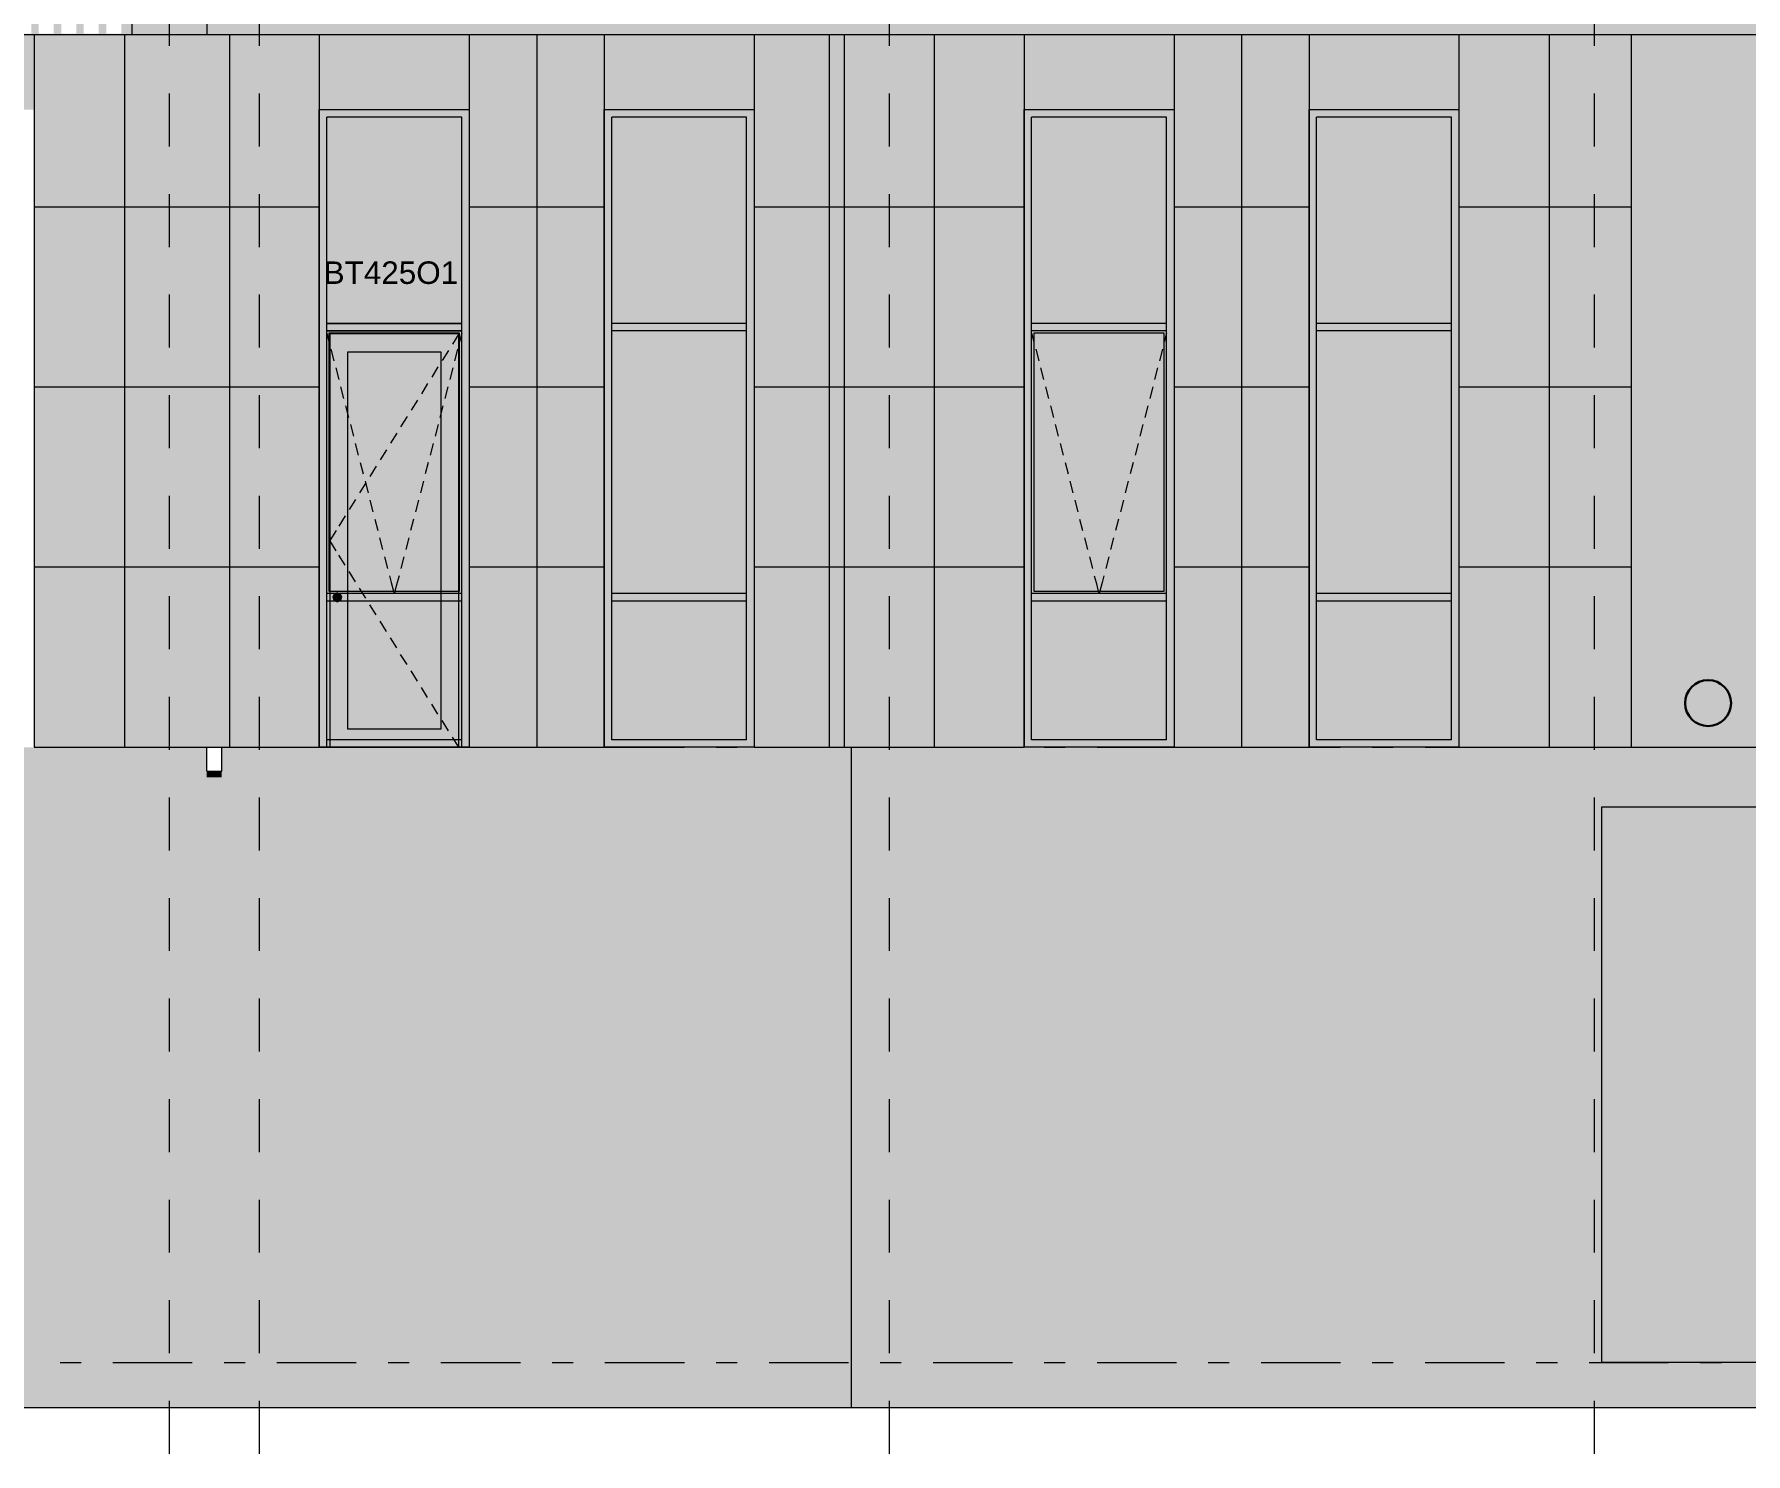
# Model space of a CAD drawing. Header units: millimetres. Extents: x 1499747 to 4341325, y -28481 to 441852.
# Drawn here: x 4117362 to 4128775, y 359120 to 368581 of the extents above; entities that cross this region are included whole.
import ezdxf

# ---------------------------------------------------------------- set-up
doc = ezdxf.new("R2010")
doc.units = ezdxf.units.MM
doc.header["$MEASUREMENT"] = 0
doc.layers.add('Чертеж и Рисунок', color=7, linetype='Continuous')
doc.styles.add('РЎР“Р•РќР•Р\xa0Р\x98Р\xa0_РЎРўР\x98Р›Р¬_2', font='')
doc.styles.get('РЎР“Р•РќР•Р\xa0Р\x98Р\xa0_РЎРўР\x98Р›Р¬_2').set_extended_font_data('GOST Common', italic=True)

# ---------------------------------------------------------------- blocks, each defined once
blk = doc.blocks.new('zw$719B')
at = {"layer": 'Чертеж и Рисунок', "linetype": 'Continuous', "lineweight": 0, "true_color": 0x2e2e2e}
for points in [[(0, 3300), (50, 3300), (50, 4200), (0, 4250)], [(500, 4250), (0, 4250), (50, 4200), (500, 4200)], [(500, 4250), (500, 4200), (950, 4200), (1000, 4250)], [(1000, 3300), (1000, 4250), (950, 4200), (950, 3300)], [(0, 2800), (50, 2800), (50, 3300), (0, 3300)], [(1000, 2800), (1000, 3300), (950, 3300), (950, 2800)], [(0, 2400), (50, 2400), (50, 2800), (0, 2800)], [(500, 2825), (50, 2825), (50, 2775), (500, 2775)], [(50, 2775), (70, 2755), (930, 2755), (950, 2775)], [(50, 0), (70, 0), (70, 2755), (50, 2775)], [(70, 2755), (190, 2635), (810, 2635), (930, 2755)], [(950, 2775), (950, 2825), (500, 2825), (500, 2775)], [(930, 0), (930, 2755), (810, 2635), (810, 120)], [(950, 0), (950, 2775), (930, 2755), (930, 0)], [(1000, 2400), (1000, 2800), (950, 2800), (950, 2400)], [(0, 1000), (50, 1000), (50, 2400), (0, 2400)], [(1000, 1000), (1000, 2400), (950, 2400), (950, 1000)], [(105, 1015), (120, 1021), (120, 1030), (99, 1021)], [(120, 1021), (135, 1015), (141, 1021), (120, 1030)], [(0, 0), (50, 0), (50, 1000), (0, 1000)], [(99, 1000), (105, 1015), (99, 1021), (90, 1000)], [(105, 985), (99, 1000), (90, 1000), (99, 979)], [(104, 1000), (109, 1012), (105, 1015), (99, 1000)], [(109, 989), (104, 1000), (99, 1000), (105, 985)], [(120, 979), (105, 985), (99, 979), (120, 970)], [(109, 1000), (112, 1008), (109, 1012), (104, 1000)], [(112, 992), (109, 1000), (104, 1000), (109, 989)], [(109, 1012), (120, 1016), (120, 1021), (105, 1015)], [(120, 984), (109, 989), (105, 985), (120, 979)], [(112, 1008), (120, 1011), (120, 1016), (109, 1012)], [(120, 989), (112, 992), (109, 989), (120, 984)], [(113, 1008), (110, 1000), (113, 993), (119, 990), (119, 1010)], [(119, 1010), (121, 1010), (120, 1011)], [(122, 1007), (122, 1010), (119, 1010), (119, 1007)], [(122, 1000), (122, 1007), (119, 1007), (119, 1000)], [(122, 993), (122, 1000), (119, 1000), (119, 993)], [(122, 990), (122, 993), (119, 993), (119, 990)], [(119, 990), (120, 990), (121, 990)], [(120, 1016), (132, 1012), (135, 1015), (120, 1021)], [(120, 1011), (128, 1008), (132, 1012), (120, 1016)], [(128, 992), (120, 989), (120, 984), (132, 989)], [(132, 989), (120, 984), (120, 979), (135, 985)], [(135, 985), (120, 979), (120, 970), (141, 979)], [(122, 1010), (122, 990), (127, 993), (131, 1000), (127, 1008)], [(128, 1008), (131, 1000), (136, 1000), (132, 1012)], [(131, 1000), (128, 992), (132, 989), (136, 1000)], [(132, 1012), (136, 1000), (141, 1000), (135, 1015)], [(136, 1000), (132, 989), (135, 985), (141, 1000)], [(135, 1015), (141, 1000), (150, 1000), (141, 1021)], [(141, 1000), (135, 985), (141, 979), (150, 1000)], [(1000, 0), (1000, 1000), (950, 1000), (950, 0)], [(930, 0), (810, 120), (190, 120), (70, 0)]]:
    blk.add_hatch(color=250, dxfattribs=at).paths.add_polyline_path(points)
at = {"layer": 'Чертеж и Рисунок', "linetype": 'Continuous', "lineweight": 0, "true_color": 0x84adf9}
for points in [[(950, 4200), (50, 4200), (50, 2825), (950, 2825), (950, 3300)], [(190, 120), (810, 120), (810, 2635), (190, 2635)]]:
    blk.add_hatch(color=161, dxfattribs=at).paths.add_polyline_path(points)
at = {"layer": 'Чертеж и Рисунок', "linetype": 'Continuous', "lineweight": 0, "true_color": 0x2e2e2e}
h = blk.add_hatch(color=250, dxfattribs=at)
h.paths.add_polyline_path([(70, 2755), (70, 0), (190, 120), (190, 2635)])
h.paths.add_polyline_path([(90, 1000), (99, 1021), (120, 1030), (141, 1021), (150, 1000), (141, 979), (120, 970), (99, 979)], flags=0)
h = blk.add_hatch(color=250, dxfattribs=at)
h.paths.add_polyline_path([(109, 1000), (112, 992), (120, 989), (128, 992), (131, 1000), (128, 1008), (120, 1011), (112, 1008)])
h.paths.add_polyline_path([(110, 1000), (113, 1008), (119, 1010), (119, 1010), (119, 1010), (120, 1011), (121, 1010), (122, 1010), (122, 1010), (127, 1008), (131, 1000), (127, 993), (122, 990), (122, 990), (121, 990), (120, 990), (119, 990), (119, 990), (119, 990), (113, 993)], flags=0)
at = {"layer": 'Чертеж и Рисунок', "color": 7, "linetype": 'Continuous', "lineweight": 5}
for points in [[(0, 0), (0, 4250)], [(0, 4250), (1000, 4250)], [(1000, 4250), (1000, 0)], [(50, 3300), (50, 4200)], [(500, 4200), (50, 4200)], [(950, 4200), (500, 4200)], [(950, 3300), (950, 4200)], [(50, 2825), (50, 3300)], [(950, 2825), (950, 3300)], [(50, 2800), (50, 2825)], [(50, 2825), (500, 2825)], [(50, 2775), (50, 2800)], [(50, 2775), (500, 2775)], [(50, 2400), (50, 2775)], [(930, 2755), (70, 2755)], [(70, 2755), (70, 0)], [(500, 2825), (950, 2825)], [(500, 2775), (950, 2775)], [(930, 0), (930, 2755)], [(950, 2800), (950, 2825)], [(950, 2775), (950, 2800)], [(950, 2400), (950, 2775)], [(190, 2635), (810, 2635)], [(190, 120), (190, 2635)], [(810, 2635), (810, 120)], [(50, 1000), (50, 2400)], [(950, 1000), (950, 2400)], [(120, 1030), (99, 1021)], [(141, 1021), (120, 1030)], [(50, 0), (50, 1000)], [(99, 1021), (90, 1000)], [(90, 1000), (99, 979)], [(99, 979), (120, 970)], [(112, 1008), (109, 1000)], [(109, 1000), (112, 992)], [(113, 1008), (110, 1000)], [(110, 1000), (113, 993)], [(120, 1011), (112, 1008)], [(112, 992), (120, 989)], [(119, 1010), (113, 1008)], [(113, 993), (119, 990)], [(120, 1011), (119, 1010)], [(119, 1007), (119, 1010)], [(119, 1010), (119, 1010)], [(121, 1010), (119, 1010)], [(119, 1000), (119, 1007)], [(119, 993), (119, 1000)], [(119, 990), (119, 993)], [(119, 990), (120, 990)], [(119, 990), (119, 990)], [(121, 990), (119, 990)], [(121, 1010), (120, 1011)], [(128, 1008), (120, 1011)], [(120, 989), (128, 992)], [(120, 990), (121, 990)], [(120, 970), (141, 979)], [(122, 1010), (121, 1010)], [(122, 990), (121, 990)], [(127, 1008), (122, 1010)], [(122, 1007), (122, 1010)], [(122, 1000), (122, 1007)], [(122, 993), (122, 1000)], [(122, 990), (127, 993)], [(122, 990), (122, 993)], [(131, 1000), (127, 1008)], [(127, 993), (131, 1000)], [(131, 1000), (128, 1008)], [(128, 992), (131, 1000)], [(150, 1000), (141, 1021)], [(141, 979), (150, 1000)], [(950, 0), (950, 1000)], [(810, 120), (190, 120)], [(50, 0), (0, 0)], [(50, 0), (70, 0)], [(70, 0), (930, 0)], [(930, 0), (950, 0)], [(950, 0), (1000, 0)]]:
    blk.add_lwpolyline(points, dxfattribs=at)
at = {"layer": 'Чертеж и Рисунок', "color": 23, "linetype": 'Continuous', "lineweight": 5, "true_color": 0xbf8080}
for points in [[(930, 2755), (888, 2687)], [(861, 2645), (819, 2577)], [(792, 2535), (750, 2467)], [(723, 2424), (681, 2356)], [(655, 2314), (612, 2246)], [(586, 2204), (543, 2136)], [(517, 2093), (475, 2026)], [(448, 1983), (406, 1915)], [(379, 1873), (337, 1805)], [(310, 1763), (268, 1695)], [(242, 1652), (199, 1584)], [(173, 1542), (130, 1474)], [(112, 1445), (70, 1378)], [(112, 1310), (70, 1378)], [(173, 1213), (130, 1281)], [(242, 1103), (199, 1171)], [(310, 993), (268, 1060)], [(379, 882), (337, 950)], [(448, 772), (406, 840)], [(517, 662), (475, 730)], [(586, 551), (543, 619)], [(655, 441), (612, 509)], [(723, 331), (681, 399)], [(792, 221), (750, 288)], [(861, 110), (819, 178)], [(930, 0), (888, 68)]]:
    blk.add_lwpolyline(points, dxfattribs=at)
at = {"layer": 'Чертеж и Рисунок', "color": 1, "linetype": 'Continuous', "lineweight": 0}
blk.add_lwpolyline([(247, 0), (388, 0)], dxfattribs=at)

msp = doc.modelspace()

# ---------------------------------------------------------------- hatches: boundary and pattern name
at = {"layer": 'Чертеж и Рисунок', "linetype": 'Continuous', "lineweight": 0, "true_color": 0xffffff}
for points in [[(4105092.7, 369078.4), (4105023.1, 369078.4), (4105023.1, 368578.4), (4118012.7, 368578.4), (4118012.7, 369078.4), (4117942.7, 369078.4), (4117942.7, 368583.8), (4117842.7, 368583.8), (4117842.7, 369078.4), (4117792.7, 369078.4), (4117792.7, 368583.8), (4117692.7, 368583.8), (4117692.7, 369078.4), (4117642.7, 369078.4), (4117642.7, 368583.8), (4117542.7, 368583.8), (4117542.7, 369078.4), (4117492.7, 369078.4), (4117492.7, 368583.8), (4117392.7, 368583.8), (4117392.7, 369078.4), (4117342.7, 369078.4), (4117342.7, 368583.8), (4117242.7, 368583.8), (4117242.7, 369078.4), (4117192.7, 369078.4), (4117192.7, 368583.8), (4117092.7, 368583.8), (4117092.7, 369078.4), (4117042.7, 369078.4), (4117042.7, 368583.8), (4116942.7, 368583.8), (4116942.7, 369078.4), (4116892.7, 369078.4), (4116892.7, 368583.8), (4116792.7, 368583.8), (4116792.7, 369078.4), (4116742.7, 369078.4), (4116742.7, 368583.8), (4116642.7, 368583.8), (4116642.7, 369078.4), (4116592.7, 369078.4), (4116592.7, 368583.8), (4116492.7, 368583.8), (4116492.7, 369078.4), (4116442.7, 369078.4), (4116442.7, 368583.8), (4116342.7, 368583.8), (4116342.7, 369078.4), (4116292.7, 369078.4), (4116292.7, 368583.8), (4116192.7, 368583.8), (4116192.7, 369078.4), (4116142.7, 369078.4), (4116142.7, 368583.8), (4116042.7, 368583.8), (4116042.7, 369078.4), (4115992.7, 369078.4), (4115992.7, 368583.8), (4115892.7, 368583.8), (4115892.7, 369078.4), (4115842.7, 369078.4), (4115842.7, 368583.8), (4115742.7, 368583.8), (4115742.7, 369078.4), (4115692.7, 369078.4), (4115692.7, 368583.8), (4115592.7, 368583.8), (4115592.7, 369078.4), (4115542.7, 369078.4), (4115542.7, 368583.8), (4115442.7, 368583.8), (4115442.7, 369078.4), (4115392.7, 369078.4), (4115392.7, 368583.8), (4115292.7, 368583.8), (4115292.7, 369078.4), (4115242.7, 369078.4), (4115242.7, 368583.8), (4115142.7, 368583.8), (4115142.7, 369078.4), (4115092.7, 369078.4), (4115092.7, 368583.8), (4114992.7, 368583.8), (4114992.7, 369078.4), (4114942.7, 369078.4), (4114942.7, 368583.8), (4114842.7, 368583.8), (4114842.7, 369078.4), (4114792.7, 369078.4), (4114792.7, 368583.8), (4114692.7, 368583.8), (4114692.7, 369078.4), (4114642.7, 369078.4), (4114642.7, 368583.8), (4114542.7, 368583.8), (4114542.7, 369078.4), (4114492.7, 369078.4), (4114492.7, 368583.8), (4114392.7, 368583.8), (4114392.7, 369078.4), (4114342.7, 369078.4), (4114342.7, 368583.8), (4114242.7, 368583.8), (4114242.7, 369078.4), (4114192.7, 369078.4), (4114192.7, 368583.8), (4114092.7, 368583.8), (4114092.7, 369078.4), (4114042.7, 369078.4), (4114042.7, 368583.8), (4113942.7, 368583.8), (4113942.7, 369078.4), (4113892.7, 369078.4), (4113892.7, 368583.8), (4113792.7, 368583.8), (4113792.7, 369078.4), (4113742.7, 369078.4), (4113742.7, 368583.8), (4113642.7, 368583.8), (4113642.7, 369078.4), (4113592.7, 369078.4), (4113592.7, 368583.8), (4113492.7, 368583.8), (4113492.7, 369078.4), (4113442.7, 369078.4), (4113442.7, 368583.8), (4113342.7, 368583.8), (4113342.7, 369078.4), (4113292.7, 369078.4), (4113292.7, 368583.8), (4113192.7, 368583.8), (4113192.7, 369078.4), (4113142.7, 369078.4), (4113142.7, 368583.8), (4113042.7, 368583.8), (4113042.7, 369078.4), (4112992.7, 369078.4), (4112992.7, 368583.8), (4112892.7, 368583.8), (4112892.7, 369078.4), (4112842.7, 369078.4), (4112842.7, 368583.8), (4112742.7, 368583.8), (4112742.7, 369078.4), (4112692.7, 369078.4), (4112692.7, 368583.8), (4112592.7, 368583.8), (4112592.7, 369078.4), (4112542.7, 369078.4), (4112542.7, 368583.8), (4112442.7, 368583.8), (4112442.7, 369078.4), (4112392.7, 369078.4), (4112392.7, 368583.8), (4112292.7, 368583.8), (4112292.7, 369078.4), (4112242.7, 369078.4), (4112242.7, 368583.8), (4112142.7, 368583.8), (4112142.7, 369078.4), (4112092.7, 369078.4), (4112092.7, 368583.8), (4111992.7, 368583.8), (4111992.7, 369078.4), (4111942.7, 369078.4), (4111942.7, 368583.8), (4111842.7, 368583.8), (4111842.7, 369078.4), (4111792.7, 369078.4), (4111792.7, 368583.8), (4111692.7, 368583.8), (4111692.7, 369078.4), (4111642.7, 369078.4), (4111642.7, 368583.8), (4111542.7, 368583.8), (4111542.7, 369078.4), (4111492.7, 369078.4), (4111492.7, 368583.8), (4111392.7, 368583.8), (4111392.7, 369078.4), (4111342.7, 369078.4), (4111342.7, 368583.8), (4111242.7, 368583.8), (4111242.7, 369078.4), (4111192.7, 369078.4), (4111192.7, 368583.8), (4111092.7, 368583.8), (4111092.7, 369078.4), (4111042.7, 369078.4), (4111042.7, 368583.8), (4110942.7, 368583.8), (4110942.7, 369078.4), (4110892.7, 369078.4), (4110892.7, 368583.8), (4110792.7, 368583.8), (4110792.7, 369078.4), (4110742.7, 369078.4), (4110742.7, 368583.8), (4110642.7, 368583.8), (4110642.7, 369078.4), (4110592.7, 369078.4), (4110592.7, 368583.8), (4110492.7, 368583.8), (4110492.7, 369078.4), (4110442.7, 369078.4), (4110442.7, 368583.8), (4110342.7, 368583.8), (4110342.7, 369078.4), (4110292.7, 369078.4), (4110292.7, 368583.8), (4110192.7, 368583.8), (4110192.7, 369078.4), (4110142.7, 369078.4), (4110142.7, 368583.8), (4110042.7, 368583.8), (4110042.7, 369078.4), (4109992.7, 369078.4), (4109992.7, 368583.8), (4109892.7, 368583.8), (4109892.7, 369078.4), (4109842.7, 369078.4), (4109842.7, 368583.8), (4109742.7, 368583.8), (4109742.7, 369078.4), (4109692.7, 369078.4), (4109692.7, 368583.8), (4109592.7, 368583.8), (4109592.7, 369078.4), (4109542.7, 369078.4), (4109542.7, 368583.8), (4109442.7, 368583.8), (4109442.7, 369078.4), (4109392.7, 369078.4), (4109392.7, 368583.8), (4109292.7, 368583.8), (4109292.7, 369078.4), (4109242.7, 369078.4), (4109242.7, 368583.8), (4109142.7, 368583.8), (4109142.7, 369078.4), (4109092.7, 369078.4), (4109092.7, 368583.8), (4108992.7, 368583.8), (4108992.7, 369078.4), (4108942.7, 369078.4), (4108942.7, 368583.8), (4108842.7, 368583.8), (4108842.7, 369078.4), (4108792.7, 369078.4), (4108792.7, 368583.8), (4108692.7, 368583.8), (4108692.7, 369078.4), (4108642.7, 369078.4), (4108642.7, 368583.8), (4108542.7, 368583.8), (4108542.7, 369078.4), (4108492.7, 369078.4), (4108492.7, 368583.8), (4108392.7, 368583.8), (4108392.7, 369078.4), (4108342.7, 369078.4), (4108342.7, 368583.8), (4108242.7, 368583.8), (4108242.7, 369078.4), (4108192.7, 369078.4), (4108192.7, 368583.8), (4108092.7, 368583.8), (4108092.7, 369078.4), (4108042.7, 369078.4), (4108042.7, 368583.8), (4107942.7, 368583.8), (4107942.7, 369078.4), (4107892.7, 369078.4), (4107892.7, 368583.8), (4107792.7, 368583.8), (4107792.7, 369078.4), (4107742.7, 369078.4), (4107742.7, 368583.8), (4107642.7, 368583.8), (4107642.7, 369078.4), (4107592.7, 369078.4), (4107592.7, 368583.8), (4107492.7, 368583.8), (4107492.7, 369078.4), (4107442.7, 369078.4), (4107442.7, 368583.8), (4107342.7, 368583.8), (4107342.7, 369078.4), (4107292.7, 369078.4), (4107292.7, 368583.8), (4107192.7, 368583.8), (4107192.7, 369078.4), (4107142.7, 369078.4), (4107142.7, 368583.8), (4107042.7, 368583.8), (4107042.7, 369078.4), (4106992.7, 369078.4), (4106992.7, 368583.8), (4106892.7, 368583.8), (4106892.7, 369078.4), (4106842.7, 369078.4), (4106842.7, 368583.8), (4106742.7, 368583.8), (4106742.7, 369078.4), (4106692.7, 369078.4), (4106692.7, 368583.8), (4106592.7, 368583.8), (4106592.7, 369078.4), (4106542.7, 369078.4), (4106542.7, 368583.8), (4106442.7, 368583.8), (4106442.7, 369078.4), (4106392.7, 369078.4), (4106392.7, 368583.8), (4106292.7, 368583.8), (4106292.7, 369078.4), (4106242.7, 369078.4), (4106242.7, 368583.8), (4106142.7, 368583.8), (4106142.7, 369078.4), (4106092.7, 369078.4), (4106092.7, 368583.8), (4105992.7, 368583.8), (4105992.7, 369078.4), (4105942.7, 369078.4), (4105942.7, 368583.8), (4105842.7, 368583.8), (4105842.7, 369078.4), (4105792.7, 369078.4), (4105792.7, 368583.8), (4105692.7, 368583.8), (4105692.7, 369078.4), (4105642.7, 369078.4), (4105642.7, 368583.8), (4105542.7, 368583.8), (4105542.7, 369078.4), (4105492.7, 369078.4), (4105492.7, 368583.8), (4105392.7, 368583.8), (4105392.7, 369078.4), (4105342.7, 369078.4), (4105342.7, 368583.8), (4105242.7, 368583.8), (4105242.7, 369078.4), (4105192.7, 369078.4), (4105192.7, 368583.8), (4105092.7, 368583.8)], [(4146782.8, 369078.4), (4118512.7, 369078.4), (4118512.7, 368578.4), (4146782.8, 368578.4)], [(4128012.7, 368578.4), (4128012.7, 363828.4), (4129012.7, 363828.4), (4129012.7, 368578.4)]]:
    msp.add_hatch(color=7, dxfattribs=at).paths.add_polyline_path(points)
at = {"layer": 'Чертеж и Рисунок', "linetype": 'Continuous', "lineweight": 0, "true_color": 0x2e2e2e}
for points in [[(4118512.7, 368578.4), (4118512.7, 369078.4), (4118012.7, 369078.4), (4118012.7, 368578.4)], [(4119262.7, 368078.4), (4119312.7, 368028.4), (4120212.7, 368028.4), (4120262.7, 368078.4)], [(4119312.7, 368028.4), (4119262.7, 368078.4), (4119262.7, 366628.4), (4119312.7, 366628.4)], [(4120262.7, 366628.4), (4120262.7, 368078.4), (4120212.7, 368028.4), (4120212.7, 366628.4)], [(4122162.7, 368078.4), (4121162.7, 368078.4), (4121212.7, 368028.4), (4122112.7, 368028.4)], [(4121162.7, 368078.4), (4121162.7, 366628.4), (4121212.7, 366628.4), (4121212.7, 368028.4)], [(4122162.7, 366628.4), (4122162.7, 368078.4), (4122112.7, 368028.4), (4122112.7, 366628.4)], [(4124962.7, 368078.4), (4123962.7, 368078.4), (4124012.7, 368028.4), (4124912.7, 368028.4)], [(4123962.7, 366628.4), (4124012.7, 366628.4), (4124012.7, 368028.4), (4123962.7, 368078.4)], [(4124962.7, 366628.4), (4124962.7, 368078.4), (4124912.7, 368028.4), (4124912.7, 366628.4)], [(4125862.4, 368078.4), (4125912.4, 368028.4), (4126812.4, 368028.4), (4126862.4, 368078.4)], [(4125862.4, 366628.4), (4125912.4, 366628.4), (4125912.4, 368028.4), (4125862.4, 368078.4)], [(4126862.4, 366628.4), (4126862.4, 368078.4), (4126812.4, 368028.4), (4126812.4, 366628.4)], [(4119312.7, 366628.4), (4119262.7, 366628.4), (4119262.7, 364828.4), (4119312.7, 364828.4)], [(4119312.7, 366603.4), (4120212.7, 366603.4), (4120212.7, 366653.4), (4119312.7, 366653.4)], [(4120262.7, 364828.4), (4120262.7, 366628.4), (4120212.7, 366628.4), (4120212.7, 364828.4)], [(4121162.7, 366628.4), (4121162.7, 364828.4), (4121212.7, 364828.4), (4121212.7, 366628.4)], [(4121212.7, 366653.4), (4121212.7, 366603.4), (4122112.7, 366603.4), (4122112.7, 366653.4)], [(4122162.7, 364828.4), (4122162.7, 366628.4), (4122112.7, 366628.4), (4122112.7, 364828.4)], [(4123962.7, 364828.4), (4124012.7, 364828.4), (4124012.7, 366628.4), (4123962.7, 366628.4)], [(4124012.7, 366603.4), (4124912.7, 366603.4), (4124912.7, 366653.4), (4124012.7, 366653.4)], [(4124962.7, 364828.4), (4124962.7, 366628.4), (4124912.7, 366628.4), (4124912.7, 364828.4)], [(4125862.4, 364828.4), (4125912.4, 364828.4), (4125912.4, 366628.4), (4125862.4, 366628.4)], [(4125912.4, 366653.4), (4125912.4, 366603.4), (4126812.4, 366603.4), (4126812.4, 366653.4)], [(4126862.4, 364828.4), (4126862.4, 366628.4), (4126812.4, 366628.4), (4126812.4, 364828.4)], [(4119312.7, 364803.4), (4120212.7, 364803.4), (4120212.7, 364853.4), (4119312.7, 364853.4)], [(4121212.7, 364853.4), (4121212.7, 364803.4), (4122112.7, 364803.4), (4122112.7, 364853.4)], [(4124012.7, 364853.4), (4124012.7, 364803.4), (4124912.7, 364803.4), (4124912.7, 364853.4)], [(4125912.4, 364853.4), (4125912.4, 364803.4), (4126812.4, 364803.4), (4126812.4, 364853.4)], [(4119312.7, 364828.4), (4119262.7, 364828.4), (4119262.7, 363828.4), (4119312.7, 363878.4)], [(4120262.7, 364828.4), (4120212.7, 364828.4), (4120212.7, 363878.4), (4120262.7, 363828.4)], [(4121162.7, 364828.4), (4121162.7, 363828.4), (4121212.7, 363878.4), (4121212.7, 364828.4)], [(4122162.7, 364828.4), (4122112.7, 364828.4), (4122112.7, 363878.4), (4122162.7, 363828.4)], [(4123962.7, 364828.4), (4123962.7, 363828.4), (4124012.7, 363878.4), (4124012.7, 364828.4)], [(4124962.7, 364828.4), (4124912.7, 364828.4), (4124912.7, 363878.4), (4124962.7, 363828.4)], [(4125862.4, 364828.4), (4125862.4, 363828.4), (4125912.4, 363878.4), (4125912.4, 364828.4)], [(4126862.4, 364828.4), (4126812.4, 364828.4), (4126812.4, 363878.4), (4126862.4, 363828.4)], [(4119262.7, 363828.4), (4120262.7, 363828.4), (4120212.7, 363878.4), (4119312.7, 363878.4)], [(4121162.7, 363828.4), (4122162.7, 363828.4), (4122112.7, 363878.4), (4121212.7, 363878.4)], [(4123962.7, 363828.4), (4124962.7, 363828.4), (4124912.7, 363878.4), (4124012.7, 363878.4)], [(4125862.4, 363828.4), (4126862.4, 363828.4), (4126812.4, 363878.4), (4125912.4, 363878.4)]]:
    msp.add_hatch(color=250, dxfattribs=at).paths.add_polyline_path(points)
at = {"layer": 'Чертеж и Рисунок', "linetype": 'Continuous', "lineweight": 0, "true_color": 0x868d8e}
for points in [[(4113237.7, 363828.4), (4114462.2, 363828.4), (4114462.2, 368078.4), (4115462.2, 368078.4), (4115462.2, 363828.4), (4116362.2, 363828.4), (4116362.2, 368078.4), (4117362.2, 368078.4), (4117362.2, 363828.4), (4119262.7, 363828.4), (4119262.7, 368078.4), (4120262.7, 368078.4), (4120262.7, 363828.4), (4121162.7, 363828.4), (4121162.7, 368078.4), (4122162.7, 368078.4), (4122162.7, 363828.4), (4122662.7, 363828.4), (4122662.7, 368578.4), (4113237.7, 368578.4)], [(4128012.7, 368578.4), (4122662.7, 368578.4), (4122662.7, 363828.4), (4123962.7, 363828.4), (4123962.7, 368078.4), (4124962.7, 368078.4), (4124962.7, 363828.4), (4125862.4, 363828.4), (4125862.4, 368078.4), (4126862.4, 368078.4), (4126862.4, 363828.4), (4128012.7, 363828.4)]]:
    msp.add_hatch(color=252, dxfattribs=at).paths.add_polyline_path(points)
at = {"layer": 'Чертеж и Рисунок', "linetype": 'Continuous', "lineweight": 0, "true_color": 0x84adf9}
for points in [[(4119312.7, 368028.4), (4119312.7, 366653.4), (4120212.7, 366653.4), (4120212.7, 368028.4)], [(4121212.7, 368028.4), (4121212.7, 366653.4), (4122112.7, 366653.4), (4122112.7, 368028.4)], [(4124012.7, 368028.4), (4124012.7, 366653.4), (4124912.7, 366653.4), (4124912.7, 368028.4)], [(4125912.4, 366653.4), (4126812.4, 366653.4), (4126812.4, 368028.4), (4125912.4, 368028.4)], [(4119327.7, 364868.4), (4120197.7, 364868.4), (4120197.7, 366588.4), (4119327.7, 366588.4)], [(4119327.7, 364868.4), (4120197.7, 364868.4), (4120197.7, 366588.4), (4119327.7, 366588.4)], [(4121212.7, 364853.4), (4122112.7, 364853.4), (4122112.7, 366603.4), (4121212.7, 366603.4)], [(4124897.7, 364868.4), (4124897.7, 366588.4), (4124027.7, 366588.4), (4124027.7, 364868.4)], [(4126812.4, 366603.4), (4125912.4, 366603.4), (4125912.4, 364853.4), (4126812.4, 364853.4)], [(4119312.7, 364803.4), (4119312.7, 363878.4), (4120212.7, 363878.4), (4120212.7, 364803.4)], [(4121212.7, 363878.4), (4122112.7, 363878.4), (4122112.7, 364803.4), (4121212.7, 364803.4)], [(4124012.7, 363878.4), (4124912.7, 363878.4), (4124912.7, 364803.4), (4124012.7, 364803.4)], [(4125912.4, 364803.4), (4125912.4, 363878.4), (4126812.4, 363878.4), (4126812.4, 364803.4)]]:
    msp.add_hatch(color=161, dxfattribs=at).paths.add_polyline_path(points)
at = {"layer": 'Чертеж и Рисунок', "linetype": 'Continuous', "lineweight": 0, "true_color": 0xf7fdff}
for points in [[(4119312.7, 366603.4), (4119312.7, 364853.4), (4119327.7, 364868.4), (4119327.7, 366588.4)], [(4120212.7, 366603.4), (4119312.7, 366603.4), (4119327.7, 366588.4), (4120197.7, 366588.4)], [(4120197.7, 364868.4), (4120212.7, 364853.4), (4120212.7, 366603.4), (4120197.7, 366588.4)], [(4124012.7, 366603.4), (4124012.7, 364853.4), (4124027.7, 364868.4), (4124027.7, 366588.4)], [(4124912.7, 366603.4), (4124012.7, 366603.4), (4124027.7, 366588.4), (4124897.7, 366588.4)], [(4124897.7, 364868.4), (4124912.7, 364853.4), (4124912.7, 366603.4), (4124897.7, 366588.4)], [(4119312.7, 364853.4), (4120212.7, 364853.4), (4120197.7, 364868.4), (4119327.7, 364868.4)], [(4124027.7, 364868.4), (4124012.7, 364853.4), (4124912.7, 364853.4), (4124897.7, 364868.4)]]:
    msp.add_hatch(color=7, dxfattribs=at).paths.add_polyline_path(points)
at = {"layer": 'Чертеж и Рисунок', "linetype": 'Continuous', "lineweight": 0, "true_color": 0x7f7f7f}
for points in [[(4113887.7, 363628.4), (4118012.7, 363628.4), (4118012.7, 363828.4), (4113887.7, 363828.4)], [(4118012.7, 363828.4), (4118012.7, 359728.3), (4118512.7, 359728.3), (4118512.7, 363828.4)], [(4118612.7, 363828.4), (4118612.7, 359728.3), (4119112.7, 359728.3), (4119112.7, 363828.4)], [(4119112.7, 363628.4), (4122812.7, 363628.4), (4122812.7, 363828.4), (4119112.7, 363828.4)], [(4122812.7, 363828.4), (4122812.7, 359728.3), (4123312.7, 359728.3), (4123312.7, 363828.4)], [(4123312.7, 363628.4), (4127412.7, 363628.4), (4127412.7, 363828.4), (4123312.7, 363828.4)], [(4127412.7, 363828.4), (4127412.7, 359728.3), (4127812.7, 359728.3), (4127812.7, 363828.4)], [(4130512.7, 363828.4), (4127812.7, 363828.4), (4127812.7, 363628.4), (4130512.7, 363628.4)], [(4113887.7, 363628.4), (4113887.7, 363428.4), (4118012.7, 363428.4), (4118012.7, 363628.4)], [(4118512.7, 363628.4), (4118612.7, 363628.4), (4118612.7, 363668.4), (4118512.7, 363668.4)], [(4118512.7, 363428.4), (4118612.7, 363428.4), (4118612.7, 363628.4), (4118512.7, 363628.4)], [(4119112.7, 363428.4), (4122812.5, 363428.4), (4122812.5, 363628.4), (4119112.7, 363628.4)], [(4122812.5, 363428.4), (4122812.7, 363428.4), (4122812.7, 363628.4), (4122812.5, 363628.4)], [(4123312.7, 363428.4), (4127412.7, 363428.4), (4127412.7, 363628.4), (4123312.7, 363628.4)], [(4130512.7, 363628.4), (4127812.7, 363628.4), (4127812.7, 363428.4), (4130512.7, 363428.4)], [(4113887.7, 359728.3), (4118012.7, 359728.3), (4118012.7, 363428.4), (4113887.7, 363428.4)], [(4118512.7, 359728.3), (4118612.7, 359728.3), (4118612.7, 363428.4), (4118512.7, 363428.4)], [(4119112.7, 359728.3), (4122812.7, 359728.3), (4122812.7, 363428.4), (4119112.7, 363428.4)], [(4123312.7, 363428.4), (4123312.7, 359728.3), (4127412.7, 359728.3), (4127412.7, 363428.4)], [(4127812.7, 359728.3), (4130512.7, 359728.3), (4130512.7, 363428.4), (4127812.7, 363428.4)], [(4103912.7, 359428.3), (4115462.4, 359428.3), (4122812.7, 359428.3), (4122812.7, 359728.3), (4103912.7, 359728.3)], [(4122812.7, 359428.3), (4157512.7, 359428.3), (4157512.7, 359728.3), (4122812.7, 359728.3)]]:
    msp.add_hatch(color=8, dxfattribs=at).paths.add_polyline_path(points)

# ---------------------------------------------------------------- linework, layer by layer
at = {"color": 4, "lineweight": 30}
msp.add_circle((4128523.2, 364122.9), 153.3, dxfattribs=at)
at = {"layer": 'Чертеж и Рисунок', "color": 7, "linetype": 'Continuous', "lineweight": 5}
for points in [[(4118012.7, 369078.4), (4118012.7, 368578.4)], [(4118512.7, 369078.4), (4118512.7, 368578.4)], [(4118012.7, 368578.4), (4118512.7, 368578.4)], [(4122662.7, 368578.4), (4122662.7, 363828.4)], [(4128012.7, 363828.4), (4128012.7, 368578.4)], [(4119262.7, 363828.4), (4119262.7, 368078.4)], [(4119262.7, 368078.4), (4120262.7, 368078.4)], [(4121162.7, 363828.4), (4121162.7, 368078.4)], [(4121162.7, 368078.4), (4122162.7, 368078.4)], [(4123962.7, 363828.4), (4123962.7, 368078.4)], [(4123962.7, 368078.4), (4124962.7, 368078.4)], [(4124962.7, 368078.4), (4124962.7, 363828.4)], [(4125862.4, 363828.4), (4125862.4, 368078.4)], [(4125862.4, 368078.4), (4126862.4, 368078.4)], [(4120212.7, 368028.4), (4119312.7, 368028.4)], [(4119312.7, 366653.4), (4119312.7, 368028.4)], [(4120212.7, 366653.4), (4120212.7, 368028.4)], [(4122112.7, 368028.4), (4121212.7, 368028.4)], [(4121212.7, 366653.4), (4121212.7, 368028.4)], [(4122112.7, 366653.4), (4122112.7, 368028.4)], [(4124912.7, 368028.4), (4124012.7, 368028.4)], [(4124012.7, 366653.4), (4124012.7, 368028.4)], [(4124912.7, 366653.4), (4124912.7, 368028.4)], [(4126812.4, 368028.4), (4125912.4, 368028.4)], [(4125912.4, 366653.4), (4125912.4, 368028.4)], [(4126812.4, 366653.4), (4126812.4, 368028.4)], [(4119312.7, 366628.4), (4119312.7, 366653.4)], [(4120212.7, 366653.4), (4119312.7, 366653.4)], [(4119312.7, 366603.4), (4119312.7, 366628.4)], [(4119312.7, 364853.4), (4119312.7, 366603.4)], [(4120212.7, 366603.4), (4119312.7, 366603.4)], [(4120197.7, 366588.4), (4119327.7, 366588.4)], [(4119327.7, 366588.4), (4119327.7, 364868.4)], [(4120197.7, 364868.4), (4120197.7, 366588.4)], [(4120212.7, 366628.4), (4120212.7, 366653.4)], [(4120212.7, 366603.4), (4120212.7, 366628.4)], [(4120212.7, 364853.4), (4120212.7, 366603.4)], [(4121212.7, 366628.4), (4121212.7, 366653.4)], [(4122112.7, 366653.4), (4121212.7, 366653.4)], [(4121212.7, 366603.4), (4121212.7, 366628.4)], [(4121212.7, 364853.4), (4121212.7, 366603.4)], [(4122112.7, 366603.4), (4121212.7, 366603.4)], [(4122112.7, 366628.4), (4122112.7, 366653.4)], [(4122112.7, 366603.4), (4122112.7, 366628.4)], [(4122112.7, 364853.4), (4122112.7, 366603.4)], [(4124012.7, 366628.4), (4124012.7, 366653.4)], [(4124912.7, 366653.4), (4124012.7, 366653.4)], [(4124012.7, 366603.4), (4124012.7, 366628.4)], [(4124012.7, 364853.4), (4124012.7, 366603.4)], [(4124912.7, 366603.4), (4124012.7, 366603.4)], [(4124897.7, 366588.4), (4124027.7, 366588.4)], [(4124027.7, 366588.4), (4124027.7, 364868.4)], [(4124897.7, 364868.4), (4124897.7, 366588.4)], [(4124912.7, 366628.4), (4124912.7, 366653.4)], [(4124912.7, 366603.4), (4124912.7, 366628.4)], [(4124912.7, 364853.4), (4124912.7, 366603.4)], [(4125912.4, 366628.4), (4125912.4, 366653.4)], [(4126812.4, 366653.4), (4125912.4, 366653.4)], [(4125912.4, 366603.4), (4125912.4, 366628.4)], [(4125912.4, 364853.4), (4125912.4, 366603.4)], [(4126812.4, 366603.4), (4125912.4, 366603.4)], [(4126812.4, 366628.4), (4126812.4, 366653.4)], [(4126812.4, 366603.4), (4126812.4, 366628.4)], [(4126812.4, 364853.4), (4126812.4, 366603.4)], [(4119312.7, 364828.4), (4119312.7, 364853.4)], [(4120212.7, 364853.4), (4119312.7, 364853.4)], [(4119327.7, 364868.4), (4120197.7, 364868.4)], [(4120212.7, 364828.4), (4120212.7, 364853.4)], [(4121212.7, 364828.4), (4121212.7, 364853.4)], [(4122112.7, 364853.4), (4121212.7, 364853.4)], [(4122112.7, 364828.4), (4122112.7, 364853.4)], [(4124012.7, 364828.4), (4124012.7, 364853.4)], [(4124912.7, 364853.4), (4124012.7, 364853.4)], [(4124027.7, 364868.4), (4124897.7, 364868.4)], [(4124912.7, 364828.4), (4124912.7, 364853.4)], [(4125912.4, 364828.4), (4125912.4, 364853.4)], [(4126812.4, 364853.4), (4125912.4, 364853.4)], [(4126812.4, 364828.4), (4126812.4, 364853.4)], [(4119312.7, 364803.4), (4119312.7, 364828.4)], [(4119312.7, 363878.4), (4119312.7, 364803.4)], [(4120212.7, 364803.4), (4119312.7, 364803.4)], [(4120212.7, 364803.4), (4119312.7, 364803.4)], [(4120212.7, 364803.4), (4120212.7, 364828.4)], [(4120212.7, 363878.4), (4120212.7, 364803.4)], [(4121212.7, 364803.4), (4121212.7, 364828.4)], [(4121212.7, 363878.4), (4121212.7, 364803.4)], [(4122112.7, 364803.4), (4121212.7, 364803.4)], [(4122112.7, 364803.4), (4122112.7, 364828.4)], [(4122112.7, 363878.4), (4122112.7, 364803.4)], [(4124012.7, 364803.4), (4124012.7, 364828.4)], [(4124012.7, 363878.4), (4124012.7, 364803.4)], [(4124912.7, 364803.4), (4124012.7, 364803.4)], [(4124912.7, 364803.4), (4124912.7, 364828.4)], [(4124912.7, 363878.4), (4124912.7, 364803.4)], [(4125912.4, 364803.4), (4125912.4, 364828.4)], [(4125912.4, 363878.4), (4125912.4, 364803.4)], [(4126812.4, 364803.4), (4125912.4, 364803.4)], [(4126812.4, 364803.4), (4126812.4, 364828.4)], [(4126812.4, 363878.4), (4126812.4, 364803.4)], [(4117362.2, 363828.4), (4119262.7, 363828.4)], [(4120262.7, 363828.4), (4119262.7, 363828.4)], [(4120212.7, 363878.4), (4119312.7, 363878.4)], [(4120262.7, 363828.4), (4121162.7, 363828.4)], [(4122162.7, 363828.4), (4121162.7, 363828.4)], [(4122112.7, 363878.4), (4121212.7, 363878.4)], [(4122162.7, 363828.4), (4122662.7, 363828.4)], [(4122662.7, 363828.4), (4123962.7, 363828.4)], [(4124962.7, 363828.4), (4123962.7, 363828.4)], [(4124912.7, 363878.4), (4124012.7, 363878.4)], [(4124962.7, 363828.4), (4125862.4, 363828.4)], [(4126862.4, 363828.4), (4125862.4, 363828.4)], [(4126812.4, 363878.4), (4125912.4, 363878.4)], [(4126862.4, 363828.4), (4128012.7, 363828.4)], [(4128012.7, 363828.4), (4129012.7, 363828.4)]]:
    msp.add_lwpolyline(points, dxfattribs=at)
at = {"layer": 'Чертеж и Рисунок', "color": 8, "linetype": 'Continuous', "lineweight": 15}
for points in [[(4118262.7, 368856.2), (4118262.7, 368503.4)], [(4118862.7, 368856.2), (4118862.7, 368503.4)], [(4123062.7, 368856.2), (4123062.7, 368503.4)], [(4127762.7, 368856.2), (4127762.7, 368503.4)], [(4118262.7, 368185.9), (4118262.7, 367833.2)], [(4118862.7, 368185.9), (4118862.7, 367833.2)], [(4123062.7, 368185.9), (4123062.7, 367833.2)], [(4127762.7, 368185.9), (4127762.7, 367833.2)], [(4118262.7, 367515.7), (4118262.7, 367162.9)], [(4118862.7, 367515.7), (4118862.7, 367162.9)], [(4123062.7, 367515.7), (4123062.7, 367162.9)], [(4127762.7, 367515.7), (4127762.7, 367162.9)], [(4118262.7, 366845.4), (4118262.7, 366492.6)], [(4118862.7, 366845.4), (4118862.7, 366492.6)], [(4123062.7, 366845.4), (4123062.7, 366492.6)], [(4127762.7, 366845.4), (4127762.7, 366492.6)], [(4118262.7, 366175.1), (4118262.7, 365822.3)], [(4118862.7, 366175.1), (4118862.7, 365822.3)], [(4123062.7, 366175.1), (4123062.7, 365822.3)], [(4127762.7, 366175.1), (4127762.7, 365822.3)], [(4118262.7, 365504.8), (4118262.7, 365152.1)], [(4118862.7, 365504.8), (4118862.7, 365152.1)], [(4123062.7, 365504.8), (4123062.7, 365152.1)], [(4127762.7, 365504.8), (4127762.7, 365152.1)], [(4118262.7, 364834.6), (4118262.7, 364481.8)], [(4118862.7, 364834.6), (4118862.7, 364481.8)], [(4123062.7, 364834.6), (4123062.7, 364481.8)], [(4127762.7, 364834.6), (4127762.7, 364481.8)], [(4118262.7, 364164.3), (4118262.7, 363811.5)], [(4118862.7, 364164.3), (4118862.7, 363811.5)], [(4123062.7, 364164.3), (4123062.7, 363811.5)], [(4127762.7, 364164.3), (4127762.7, 363811.5)], [(4118262.7, 363494), (4118262.7, 363141.2)], [(4118862.7, 363494), (4118862.7, 363141.2)], [(4123062.7, 363494), (4123062.7, 363141.2)], [(4127762.7, 363494), (4127762.7, 363141.2)], [(4118262.7, 362823.7), (4118262.7, 362470.9)], [(4118862.7, 362823.7), (4118862.7, 362470.9)], [(4123062.7, 362823.7), (4123062.7, 362470.9)], [(4127762.7, 362823.7), (4127762.7, 362470.9)], [(4118262.7, 362153.4), (4118262.7, 361800.7)], [(4118862.7, 362153.4), (4118862.7, 361800.7)], [(4123062.7, 362153.4), (4123062.7, 361800.7)], [(4127762.7, 362153.4), (4127762.7, 361800.7)], [(4118262.7, 361483.2), (4118262.7, 361130.4)], [(4118862.7, 361483.2), (4118862.7, 361130.4)], [(4123062.7, 361483.2), (4123062.7, 361130.4)], [(4127762.7, 361483.2), (4127762.7, 361130.4)], [(4118262.7, 360812.9), (4118262.7, 360460.1)], [(4118862.7, 360812.9), (4118862.7, 360460.1)], [(4123062.7, 360812.9), (4123062.7, 360460.1)], [(4127762.7, 360812.9), (4127762.7, 360460.1)], [(4118262.7, 360142.6), (4118262.7, 359789.8)], [(4118862.7, 360142.6), (4118862.7, 359789.8)], [(4123062.7, 360142.6), (4123062.7, 359789.8)], [(4127762.7, 360142.6), (4127762.7, 359789.8)], [(4118262.7, 359472.2), (4118262.7, 359119.5)], [(4118862.7, 359472.2), (4118862.7, 359119.5)], [(4123062.7, 359472.2), (4123062.7, 359119.5)], [(4127762.7, 359472.2), (4127762.7, 359119.5)]]:
    msp.add_lwpolyline(points, dxfattribs=at)
at = {"layer": 'Чертеж и Рисунок', "color": 255, "linetype": 'Continuous', "lineweight": 0}
for points in [[(4105023.1, 368578.4), (4118012.7, 368578.4)], [(4118512.7, 368578.4), (4146782.8, 368578.4)]]:
    msp.add_lwpolyline(points, dxfattribs=at)
at = {"layer": 'Чертеж и Рисунок', "color": 253, "linetype": 'Continuous', "lineweight": 5, "true_color": 0xaaaaaa}
for points in [[(4117362.7, 368578.4), (4117362.7, 363828.4)], [(4117963.3, 368578.4), (4117963.3, 363828.4)], [(4118663.7, 368578.4), (4118663.7, 363828.4)], [(4119263.3, 368578.4), (4119263.3, 363828.4)], [(4120262.7, 368578.4), (4120262.7, 363828.4)], [(4120713.6, 368578.4), (4120713.6, 363828.4)], [(4121163.3, 368578.4), (4121163.3, 363828.4)], [(4122162.7, 368578.4), (4122162.7, 363828.4)], [(4122762.7, 368578.4), (4122762.7, 363828.4)], [(4123363.4, 368578.4), (4123363.4, 363828.4)], [(4123963.4, 368578.4), (4123963.4, 368078.4)], [(4124962.8, 368578.4), (4124962.8, 363828.4)], [(4125412.7, 368578.4), (4125412.7, 363828.4)], [(4125863, 368578.4), (4125863, 368078.4)], [(4126862.4, 368578.4), (4126862.4, 368078.4)], [(4127463, 368578.4), (4127463, 363828.4)], [(4123963.4, 368078.4), (4123963.4, 363828.4)], [(4125863, 368078.4), (4125863, 363828.4)], [(4126862.4, 368078.4), (4126862.4, 363828.4)], [(4119262.7, 367428.4), (4117362.7, 367428.4)], [(4121163.3, 367428.4), (4120262.7, 367428.4)], [(4122662.7, 367428.4), (4122162.7, 367428.4)], [(4123962.7, 367428.4), (4122662.7, 367428.4)], [(4125862.4, 367428.4), (4124962.8, 367428.4)], [(4128012.7, 367428.4), (4126862.4, 367428.4)], [(4119262.7, 366228.4), (4117362.7, 366228.4)], [(4121163.3, 366228.4), (4120262.7, 366228.4)], [(4122662.7, 366228.4), (4122162.7, 366228.4)], [(4123962.7, 366228.4), (4122662.7, 366228.4)], [(4125862.4, 366228.4), (4124962.8, 366228.4)], [(4128012.7, 366228.4), (4126862.4, 366228.4)], [(4119262.7, 365028.4), (4117362.7, 365028.4)], [(4121163.3, 365028.4), (4120262.7, 365028.4)], [(4122662.7, 365028.4), (4122162.7, 365028.4)], [(4123962.7, 365028.4), (4122662.7, 365028.4)], [(4125862.4, 365028.4), (4124962.8, 365028.4)], [(4128012.7, 365028.4), (4126862.4, 365028.4)]]:
    msp.add_lwpolyline(points, dxfattribs=at)
at = {"layer": 'Чертеж и Рисунок', "color": 23, "linetype": 'Continuous', "lineweight": 5, "true_color": 0xbf8080}
for points in [[(4119312.7, 366589.1), (4119327.7, 366531.1)], [(4120212.7, 366589.1), (4120197.7, 366531.1)], [(4124012.7, 366589.1), (4124027.7, 366531.1)], [(4124912.7, 366589.1), (4124897.7, 366531.1)], [(4119340.2, 366482.6), (4119360.2, 366405.1)], [(4120185.1, 366482.6), (4120165.1, 366405.1)], [(4124040.2, 366482.6), (4124060.2, 366405.1)], [(4124885.1, 366482.6), (4124865.1, 366405.1)], [(4119372.7, 366356.7), (4119392.8, 366279.3)], [(4120152.6, 366356.7), (4120132.6, 366279.3)], [(4124072.7, 366356.7), (4124092.8, 366279.3)], [(4124852.6, 366356.7), (4124832.6, 366279.3)], [(4119405.3, 366230.9), (4119425.3, 366153.4)], [(4120120.1, 366230.9), (4120100, 366153.4)], [(4124105.3, 366230.9), (4124125.3, 366153.4)], [(4124820.1, 366230.9), (4124800, 366153.4)], [(4119437.8, 366105), (4119457.8, 366027.5)], [(4120087.5, 366105), (4120067.5, 366027.5)], [(4124137.8, 366105), (4124157.8, 366027.5)], [(4124787.5, 366105), (4124767.5, 366027.5)], [(4119470.4, 365979.1), (4119490.4, 365901.7)], [(4120055, 365979.1), (4120035, 365901.7)], [(4124170.4, 365979.1), (4124190.4, 365901.7)], [(4124755, 365979.1), (4124735, 365901.7)], [(4119502.9, 365853.3), (4119522.9, 365775.8)], [(4120022.4, 365853.3), (4120002.4, 365775.8)], [(4124202.9, 365853.3), (4124222.9, 365775.8)], [(4124722.4, 365853.3), (4124702.4, 365775.8)], [(4119535.4, 365727.4), (4119555.5, 365650)], [(4119989.9, 365727.4), (4119969.9, 365650)], [(4124235.4, 365727.4), (4124255.5, 365650)], [(4124689.9, 365727.4), (4124669.9, 365650)], [(4119568, 365601.5), (4119588, 365524.1)], [(4119957.4, 365601.5), (4119937.3, 365524.1)], [(4124268, 365601.5), (4124288, 365524.1)], [(4124657.4, 365601.5), (4124637.3, 365524.1)], [(4119600.5, 365475.7), (4119620.5, 365398.2)], [(4119924.8, 365475.7), (4119904.8, 365398.2)], [(4124300.5, 365475.7), (4124320.5, 365398.2)], [(4124624.8, 365475.7), (4124604.8, 365398.2)], [(4119633.1, 365349.8), (4119653.1, 365272.4)], [(4119892.3, 365349.8), (4119872.3, 365272.4)], [(4124333.1, 365349.8), (4124353.1, 365272.4)], [(4124592.3, 365349.8), (4124572.3, 365272.4)], [(4119665.6, 365224), (4119685.6, 365146.5)], [(4119859.7, 365224), (4119839.7, 365146.5)], [(4124365.6, 365224), (4124385.6, 365146.5)], [(4124559.7, 365224), (4124539.7, 365146.5)], [(4119698.1, 365098.1), (4119718.2, 365020.6)], [(4119827.2, 365098.1), (4119807.2, 365020.6)], [(4124398.1, 365098.1), (4124418.2, 365020.6)], [(4124527.2, 365098.1), (4124507.2, 365020.6)], [(4119730.7, 364972.2), (4119742.6, 364925.9)], [(4119794.7, 364972.2), (4119782.7, 364925.9)], [(4124430.7, 364972.2), (4124442.6, 364925.9)], [(4124494.7, 364972.2), (4124482.7, 364925.9)], [(4119742.6, 364925.9), (4119757.5, 364868.4)], [(4119757.5, 364868.4), (4119761.4, 364853.4)], [(4119767.8, 364868.4), (4119764, 364853.4)], [(4119782.7, 364925.9), (4119767.8, 364868.4)], [(4124442.6, 364925.9), (4124457.5, 364868.4)], [(4124457.5, 364868.4), (4124461.4, 364853.4)], [(4124467.8, 364868.4), (4124464, 364853.4)], [(4124482.7, 364925.9), (4124467.8, 364868.4)]]:
    msp.add_lwpolyline(points, dxfattribs=at)
at = {"layer": 'Чертеж и Рисунок', "color": 1, "linetype": 'Continuous', "lineweight": 0}
for points in [[(4117534.6, 363828.4), (4117675.7, 363828.4)], [(4117887.4, 363828.4), (4118416.5, 363828.4)], [(4118628.2, 363828.4), (4118769.3, 363828.4)], [(4118981, 363828.4), (4119510.1, 363828.4)], [(4119721.8, 363828.4), (4119862.9, 363828.4)], [(4120074.6, 363828.4), (4120603.7, 363828.4)], [(4120815.4, 363828.4), (4120956.5, 363828.4)], [(4121168.2, 363828.4), (4121697.4, 363828.4)], [(4121909, 363828.4), (4122050.1, 363828.4)], [(4122261.8, 363828.4), (4122791, 363828.4)], [(4123002.6, 363828.4), (4123143.7, 363828.4)], [(4123355.4, 363828.4), (4123884.6, 363828.4)], [(4124096.2, 363828.4), (4124237.4, 363828.4)], [(4124449, 363828.4), (4124978.2, 363828.4)], [(4125189.9, 363828.4), (4125331, 363828.4)], [(4125542.6, 363828.4), (4126071.8, 363828.4)], [(4126283.5, 363828.4), (4126424.6, 363828.4)], [(4126636.2, 363828.4), (4127165.4, 363828.4)], [(4127377.1, 363828.4), (4127518.2, 363828.4)], [(4127729.9, 363828.4), (4128259, 363828.4)], [(4128470.7, 363828.4), (4128611.8, 363828.4)], [(4117534.6, 359728.3), (4117675.7, 359728.3)], [(4117887.4, 359728.3), (4118416.5, 359728.3)], [(4118628.2, 359728.3), (4118769.3, 359728.3)], [(4118981, 359728.3), (4119510.1, 359728.3)], [(4119721.8, 359728.3), (4119862.9, 359728.3)], [(4120074.6, 359728.3), (4120603.7, 359728.3)], [(4120815.4, 359728.3), (4120956.5, 359728.3)], [(4121168.2, 359728.3), (4121697.4, 359728.3)], [(4121909, 359728.3), (4122050.1, 359728.3)], [(4122261.8, 359728.3), (4122791, 359728.3)], [(4123002.6, 359728.3), (4123143.7, 359728.3)], [(4123355.4, 359728.3), (4123884.6, 359728.3)], [(4124096.2, 359728.3), (4124237.4, 359728.3)], [(4124449, 359728.3), (4124978.2, 359728.3)], [(4125189.9, 359728.3), (4125331, 359728.3)], [(4125542.6, 359728.3), (4126071.8, 359728.3)], [(4126283.5, 359728.3), (4126424.6, 359728.3)], [(4126636.2, 359728.3), (4127165.4, 359728.3)], [(4127377.1, 359728.3), (4127518.2, 359728.3)], [(4127729.9, 359728.3), (4128259, 359728.3)], [(4128470.7, 359728.3), (4128611.8, 359728.3)]]:
    msp.add_lwpolyline(points, dxfattribs=at)
at = {"layer": 'Чертеж и Рисунок', "color": 14, "linetype": 'Continuous', "lineweight": 15, "true_color": 0xa80f02}
for points in [[(4118512.7, 363668.4), (4118512.7, 363828.4)], [(4118612.7, 363668.4), (4118612.7, 363828.4)], [(4122812.7, 359728.3), (4122812.7, 363828.4)]]:
    msp.add_lwpolyline(points, dxfattribs=at)
at = {"layer": 'Чертеж и Рисунок', "color": 251, "linetype": 'Continuous', "lineweight": 5, "true_color": 0x6a6a6a}
for points in [[(4118512.7, 363668.4), (4118612.7, 363668.4)], [(4130512.7, 363428.4), (4127812.7, 363428.4)], [(4127812.7, 363428.4), (4127812.7, 359728.3)], [(4130512.7, 359728.3), (4127812.7, 359728.3)]]:
    msp.add_lwpolyline(points, dxfattribs=at)
at = {"layer": 'Чертеж и Рисунок', "color": 134, "linetype": 'Continuous', "lineweight": 15}
for points in [[(4122812.5, 363628.4), (4122812.7, 363628.4)], [(4122812.5, 363428.4), (4122812.5, 363628.4)], [(4122812.7, 363428.4), (4122812.5, 363428.4)]]:
    msp.add_lwpolyline(points, dxfattribs=at)
at = {"layer": 'Чертеж и Рисунок', "color": 123, "linetype": 'Continuous', "lineweight": 20, "true_color": 0x71cebe}
for points in [[(4122812.7, 359428.3), (4122812.7, 359728.3)], [(4103912.7, 359428.3), (4122812.7, 359428.3)], [(4122812.7, 359428.3), (4157512.7, 359428.3)]]:
    msp.add_lwpolyline(points, dxfattribs=at)

# ---------------------------------------------------------------- block references
at = {"lineweight": -3}
msp.add_blockref('zw$719B', (4119262.7, 363828.4), dxfattribs=at)

# ---------------------------------------------------------------- texts
at = {"layer": 'Чертеж и Рисунок', "color": 1, "linetype": 'Continuous', "lineweight": 0, "insert": (4119292.3, 366914.8), "char_height": 150, "attachment_point": 7, "style": 'РЎР“Р•РќР•Р\xa0Р\x98Р\xa0_РЎРўР\x98Р›Р¬_2'}
msp.add_mtext('\\A1;{\\pql;\\fArial|b0|i0|c204|p0;\\W1.000000;ВТ425О1}', dxfattribs=at)

doc.saveas('drawing.dxf')
